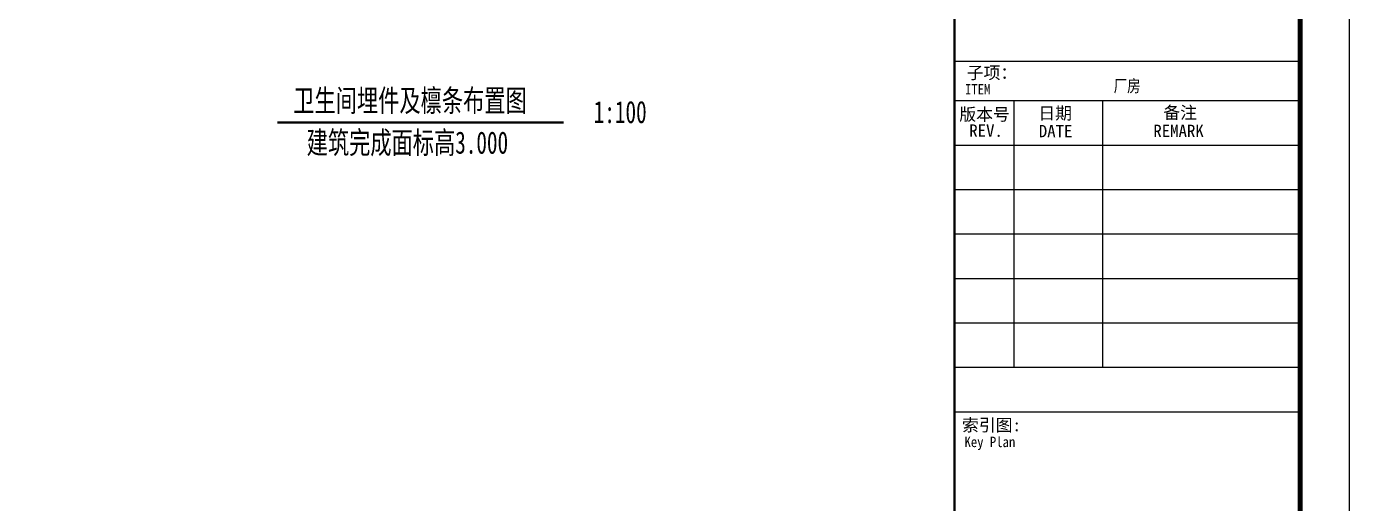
# Model space of a CAD drawing. Extents: x 899043 to 2598688, y -137197 to 211789.
# Drawn here: x 2256274 to 2283061, y 100678 to 110335 of the extents above; entities that cross this region are included whole.
import ezdxf
from ezdxf.enums import TextEntityAlignment as Align

# ---------------------------------------------------------------- set-up
doc = ezdxf.new("R2010")
doc.units = 0
doc.header["$LTSCALE"] = 1500
doc.header["$MEASUREMENT"] = 0
for name, color, linetype in [('00-tk', 151, 'Continuous'), ('TEXT', 7, 'Continuous'), ('WELD_TEXT', 7, 'Continuous'), ('图名下划线', 7, 'Continuous')]:
    doc.layers.add(name, color=color, linetype=linetype)
doc.styles.add('DS6HT', font='simhei.ttf', dxfattribs={"width": 0.8})
doc.styles.add('YG图名', font='simhei.ttf', dxfattribs={"width": 0.7, "height": 600})

# ---------------------------------------------------------------- blocks, each defined once
blk = doc.blocks.new('A$C67844AE1')
at = {"layer": '00-tk'}
for p, q in [((126149.9999999999, 0), (126149.9999999999, 89099.99999999988)), ((114149.9999999999, 87599.99999999988), (114149.9999999999, 1500)), ((124649.9999999999, 1500), (124649.9999999999, 87599.99999999988)), ((114149.9999999999, 59250), (124649.9999999999, 59250)), ((114149.9999999999, 58050), (124649.9999999999, 58050)), ((114149.9999999999, 58050), (124649.9999999999, 58050)), ((114149.9999999999, 58050), (124649.9999999999, 58050)), ((114149.9999999999, 58050), (124649.9999999999, 58050)), ((114149.9999999999, 58050), (124649.9999999999, 58050)), ((115949.9999999999, 58050), (115949.9999999999, 49950)), ((118649.9999999999, 58050), (118649.9999999999, 49950)), ((114149.9999999999, 56700), (124649.9999999999, 56700)), ((114149.9999999999, 55350), (124649.9999999999, 55350)), ((114149.9999999999, 54000), (124649.9999999999, 54000)), ((114149.9999999999, 52650), (124649.9999999999, 52650)), ((114149.9999999999, 51300), (124649.9999999999, 51300)), ((114149.9999999999, 49950), (124649.9999999999, 49950)), ((114149.9999999999, 48600), (124649.9999999999, 48600))]:
    blk.add_line(p, q, dxfattribs=at)
at = {"layer": '00-tk', "const_width": 150}
blk.add_lwpolyline([(3750, 87599.99999999988), (124649.9999999999, 87599.99999999988), (124649.9999999999, 1500), (3750, 1500)], close=True, dxfattribs=at)
at = {"layer": '00-tk', "const_width": 75}
blk.add_lwpolyline([(114149.9999999999, 1500), (114149.9999999999, 87599.99999999988)], dxfattribs=at)
at = {"layer": '00-tk', "style": 'DS6HT'}
for s, p in [('子项：', (114524.0803183782, 58707.323229086)), ('版本号', (114299.2919918149, 57443.11904129677)), ('日期', (116699.3498214314, 57476.94950819656)), ('备注', (120494.7992731387, 57496.93219525495)), ('REV.', (114601.100333358, 56949.58586416778)), ('DATE', (116713.3709684795, 56935.63717643602)), ('REMARK', (120191.9678665855, 56941.15786171483)), ('索引图:', (114381.284670188, 48008.08245956793))]:
    blk.add_text(s, height=375, dxfattribs=at).set_placement(p)
at = {"layer": '00-tk', "color": 0, "style": 'DS6HT', "width": 0.8}
blk.add_text('厂房', height=375, dxfattribs=at).set_placement((119395.3750982949, 58308.20961974096), align=Align.CENTER)
at = {"layer": '00-tk', "style": 'DS6HT', "width": 0.9}
for s, p in [('ITEM', (114471.540930516, 58235.16790027509)), ('Key Plan', (114455.355518463, 47527.22126599832))]:
    blk.add_text(s, height=315, dxfattribs=at).set_placement(p)

msp = doc.modelspace()

# ---------------------------------------------------------------- linework, layer by layer
at = {"layer": '图名下划线', "const_width": 46.61999922937613}
msp.add_lwpolyline([(2261351.748081133, 108389.6189815432), (2267150.62023172, 108389.6189802729)], dxfattribs=at)

# ---------------------------------------------------------------- block references
at = {"layer": 'WELD_TEXT', "linetype": 'ByBlock', "xscale": 0.6666666666278616, "yscale": 0.6666666666715173, "zscale": 0.6666666666666666}
msp.add_blockref('A$C67844AE1', (2198961.116985091, 70135.33242809612), dxfattribs=at)

# ---------------------------------------------------------------- texts
at = {"layer": 'TEXT', "style": 'YG图名', "width": 0.7}
for s, p in [('卫生间埋件及檩条布置图', (2264039.47173446, 108844.3933410984)), ('建筑完成面标高3.000', (2263986.247778106, 107993.1260419585))]:
    msp.add_text(s, height=450, dxfattribs=at).set_placement(p, align=Align.MIDDLE)
msp.add_text('1:100', height=450, dxfattribs=at).set_placement((2267758.813553143, 108378.3747079865))

doc.saveas('drawing.dxf')
